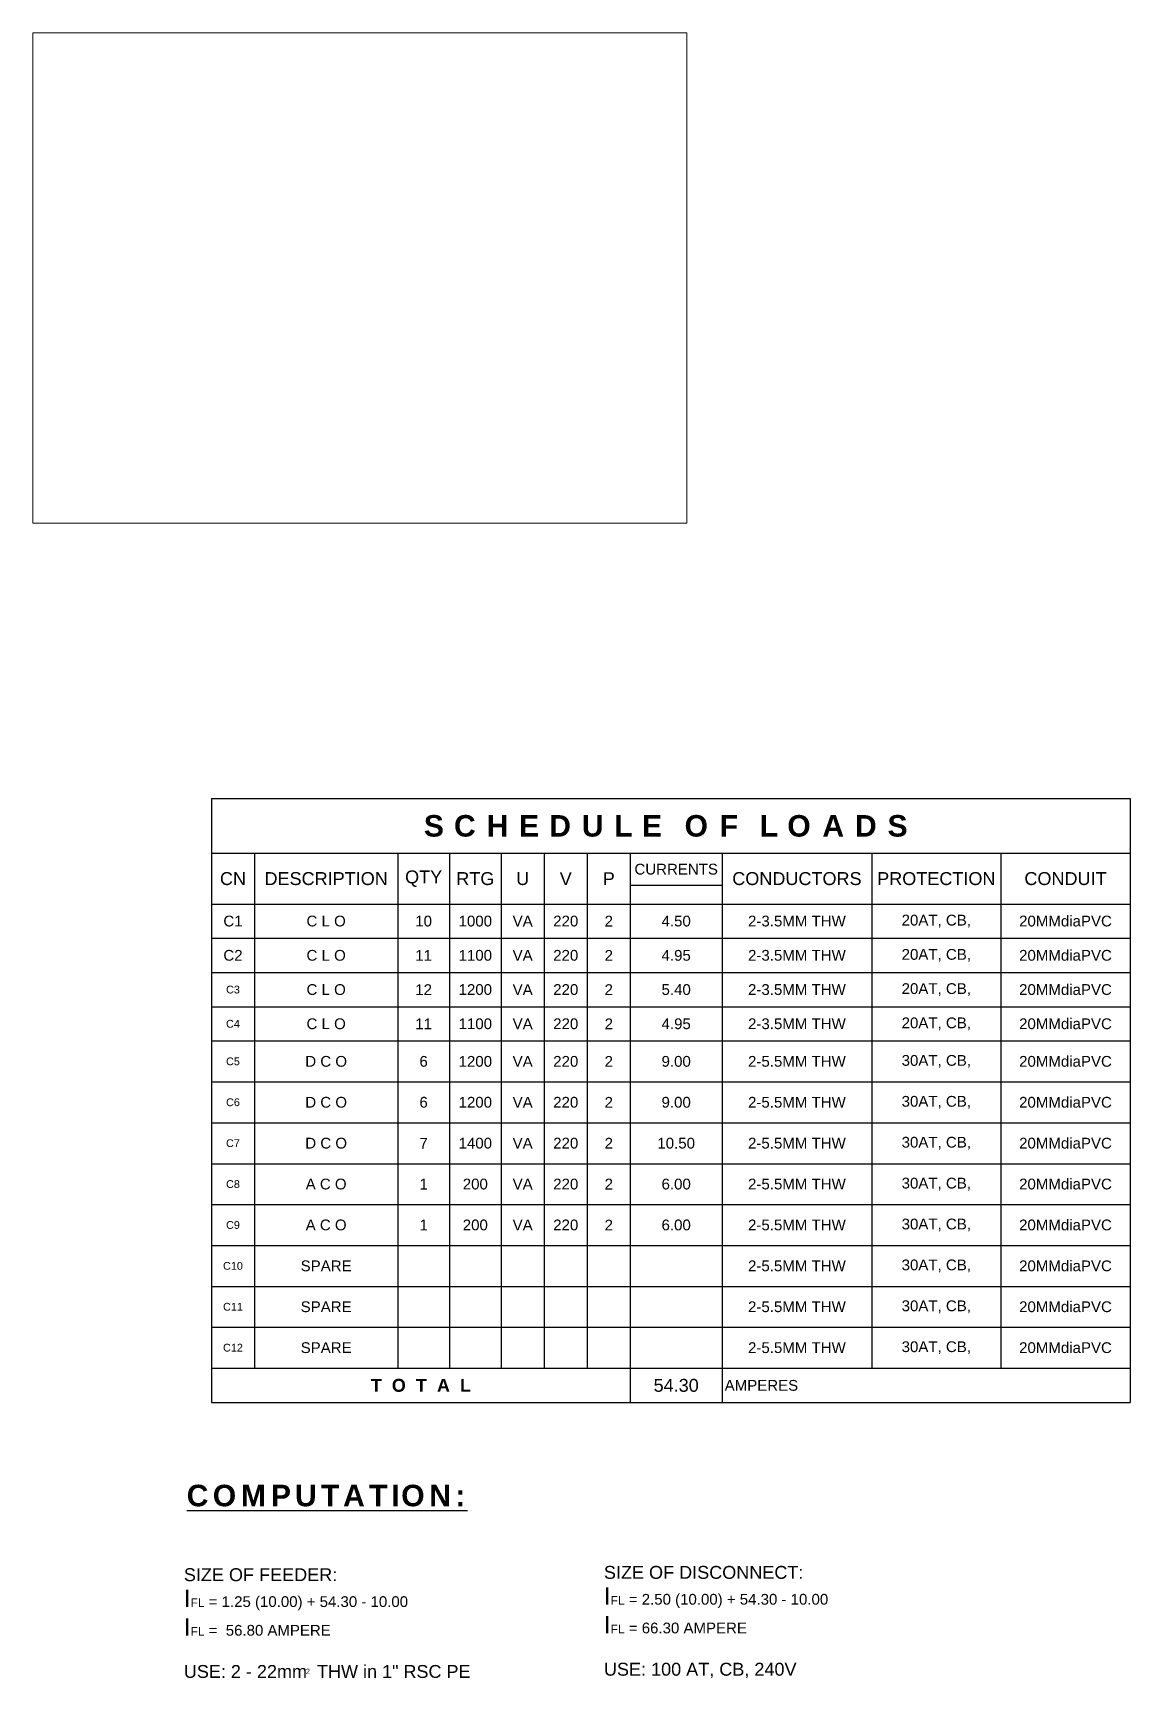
# Model space of a CAD drawing. Header units: metres. Extents: x -460 to 31334, y -1777 to 24987.
# Drawn here: x 267.81 to 293.29, y -832.94 to -794.73 of the extents above; entities that cross this region are included whole.
import ezdxf

# ---------------------------------------------------------------- set-up
doc = ezdxf.new("R2010")
doc.units = ezdxf.units.M
doc.header["$MEASUREMENT"] = 0
doc.layers.add('01 FURNITURE', color=8, linetype='Continuous')
doc.styles.add('50', font='arial.ttf', dxfattribs={"height": 0.125})
doc.styles.get("Standard").update_dxf_attribs({"font": 'arial.ttf'})
picture_1 = doc.add_image_def('image6.jpg', size_in_pixel=(800, 600))

# ---------------------------------------------------------------- blocks, each defined once
blk = doc.blocks.new('*T790')
at = {"color": 0, "linetype": 'ByBlock', "lineweight": -2, "ltscale": 0.5, "transparency": 16777216}
for p, q in [((0, 0), (21.334, 0)), ((0, 0), (0, -14.031)), ((21.334, 0), (21.334, -14.031)), ((0, -1.271), (21.334, -1.271)), ((1, -1.271), (1, -13.23)), ((4.328, -1.271), (4.328, -13.23)), ((5.528, -1.271), (5.528, -13.23)), ((6.728, -1.271), (6.728, -13.23)), ((7.728, -1.271), (7.728, -13.23)), ((8.728, -1.271), (8.728, -13.23)), ((9.728, -1.271), (9.728, -14.031)), ((11.859, -1.271), (11.859, -14.031)), ((15.334, -1.271), (15.334, -13.23)), ((18.334, -1.271), (18.334, -13.23)), ((9.728, -2.009), (11.859, -2.009)), ((0, -2.449), (21.334, -2.449)), ((0, -3.244), (21.334, -3.244)), ((0, -4.039), (21.334, -4.039)), ((0, -4.835), (21.334, -4.835)), ((0, -5.63), (21.334, -5.63)), ((0, -6.58), (21.334, -6.58)), ((0, -7.53), (21.334, -7.53)), ((0, -8.48), (21.334, -8.48)), ((0, -9.43), (21.334, -9.43)), ((0, -10.38), (21.334, -10.38)), ((0, -11.33), (21.334, -11.33)), ((0, -12.28), (21.334, -12.28)), ((0, -13.23), (21.334, -13.23)), ((0, -14.031), (21.334, -14.031))]:
    blk.add_line(p, q, dxfattribs=at)
at = {"color": 0, "lineweight": 5, "ltscale": 0.5, "transparency": 16777216}
for s, insert, char_height, width, attachment_point in [('{\\fArial|b1|i0|c0|p34;\\T1.5;\\C7;SCHEDULE OF LOADS }', (10.667, -0.636), 0.5, 21.21421, 5), ('{\\fArial|b0|i0|c0|p34;\\C7;CURRENTS}', (10.793, -1.64), 0.25, 2.01148, 5), ('{\\fArial|b0|i0|c0|p34;\\C7;CN}', (0.5, -1.86), 0.3, 0.88, 5), ('{\\C7;DESCRIPTION}', (2.664, -1.86), 0.3, 3.20775, 5), ('{\\fArial|b0|i0|c0|p34;\\C7;QTY}', (4.928, -1.86), 0.3, 1.08, 5), ('{\\fArial|b0|i0|c0|p34;\\C7;RTG}', (6.128, -1.86), 0.3, 1.08, 5), ('{\\fArial|b0|i0|c0|p34;\\C7;U}', (7.228, -1.86), 0.3, 0.88, 5), ('{\\fArial|b0|i0|c0|p34;\\C7;V}', (8.228, -1.86), 0.3, 0.88, 5), ('{\\fArial|b0|i0|c0|p34;\\C7;P}', (9.228, -1.86), 0.3, 0.88, 5), ('{\\fArial|b0|i0|c0|p34;\\H1.667x;\\C7;CONDUCTORS}', (13.597, -1.86), 0.18, 3.35498, 5), ('{\\fArial|b0|i0|c0|p34;\\C7;PROTECTION}', (16.834, -1.86), 0.3, 2.88, 5), ('{\\fArial|b0|i0|c0|p34;\\C7;CONDUIT}', (19.834, -1.86), 0.3, 2.88, 5), ('{\\C7;C L O}', (2.664, -2.846), 0.25, 3.20775, 5), ('{\\C256;10}', (4.928, -2.846), 0.25, 1.08, 5), ('{\\C7;1000}', (6.128, -2.846), 0.25, 1.08, 5), ('{\\C7;VA}', (7.228, -2.846), 0.25, 0.88, 5), ('{\\C7;220}', (8.228, -2.846), 0.25, 0.88, 5), ('{\\C7;2}', (9.228, -2.846), 0.25, 0.88, 5), ('{\\C7;4.50}', (10.793, -2.846), 0.25, 2.01148, 5), ('{\\C7;2-3.5MM THW}', (13.597, -2.846), 0.25, 3.35498, 5), ('{\\C7;20AT, CB,}', (16.834, -2.846), 0.25, 2.88, 5), ('{\\C7;20MMdiaPVC}', (19.834, -2.846), 0.25, 2.88, 5), ('{\\C7;C L O}', (2.664, -3.642), 0.25, 3.20775, 5), ('{\\C256;11}', (4.928, -3.642), 0.25, 1.08, 5), ('{\\C7;1100}', (6.128, -3.642), 0.25, 1.08, 5), ('{\\C7;VA}', (7.228, -3.642), 0.25, 0.88, 5), ('{\\C7;220}', (8.228, -3.642), 0.25, 0.88, 5), ('{\\C7;2}', (9.228, -3.642), 0.25, 0.88, 5), ('{\\C7;4.95}', (10.793, -3.642), 0.25, 2.01148, 5), ('{\\C7;2-3.5MM THW}', (13.597, -3.642), 0.25, 3.35498, 5), ('{\\C7;20AT, CB,}', (16.834, -3.642), 0.25, 2.88, 5), ('{\\C7;20MMdiaPVC}', (19.834, -3.642), 0.25, 2.88, 5), ('{\\C7;C L O}', (2.664, -4.437), 0.25, 3.20775, 5), ('{\\C256;12}', (4.928, -4.437), 0.25, 1.08, 5), ('{\\C7;1200}', (6.128, -4.437), 0.25, 1.08, 5), ('{\\C7;VA}', (7.228, -4.437), 0.25, 0.88, 5), ('{\\C7;220}', (8.228, -4.437), 0.25, 0.88, 5), ('{\\C7;2}', (9.228, -4.437), 0.25, 0.88, 5), ('{\\C7;5.40}', (10.793, -4.437), 0.25, 2.01148, 5), ('{\\C7;2-3.5MM THW}', (13.597, -4.437), 0.25, 3.35498, 5), ('{\\C7;20AT, CB,}', (16.834, -4.437), 0.25, 2.88, 5), ('{\\C7;20MMdiaPVC}', (19.834, -4.437), 0.25, 2.88, 5), ('{\\C7;C L O}', (2.664, -5.232), 0.25, 3.20775, 5), ('{\\C256;11}', (4.928, -5.232), 0.25, 1.08, 5), ('{\\C7;1100}', (6.128, -5.232), 0.25, 1.08, 5), ('{\\C7;VA}', (7.228, -5.232), 0.25, 0.88, 5), ('{\\C7;220}', (8.228, -5.232), 0.25, 0.88, 5), ('{\\C7;2}', (9.228, -5.232), 0.25, 0.88, 5), ('{\\C7;4.95}', (10.793, -5.232), 0.25, 2.01148, 5), ('{\\C7;2-3.5MM THW}', (13.597, -5.232), 0.25, 3.35498, 5), ('{\\C7;20AT, CB,}', (16.834, -5.232), 0.25, 2.88, 5), ('{\\C7;20MMdiaPVC}', (19.834, -5.232), 0.25, 2.88, 5), ('{\\C7;D C O}', (2.664, -6.105), 0.25, 3.20775, 5), ('{\\C7;6}', (4.928, -6.105), 0.25, 1.08, 5), ('{\\C7;1200}', (6.128, -6.105), 0.25, 1.08, 5), ('{\\C7;VA}', (7.228, -6.105), 0.25, 0.88, 5), ('{\\C7;220}', (8.228, -6.105), 0.25, 0.88, 5), ('{\\C7;2}', (9.228, -6.105), 0.25, 0.88, 5), ('{\\C7;9.00}', (10.793, -6.105), 0.25, 2.01148, 5), ('{\\C7;2-5.5MM THW}', (13.597, -6.105), 0.25, 3.35498, 5), ('{\\C7;30AT, CB,}', (16.834, -6.105), 0.25, 2.88, 5), ('{\\C7;20MMdiaPVC}', (19.834, -6.105), 0.25, 2.88, 5), ('{\\C7;D C O}', (2.664, -7.055), 0.25, 3.20775, 5), ('{\\C7;6}', (4.928, -7.055), 0.25, 1.08, 5), ('{\\C7;1200}', (6.128, -7.055), 0.25, 1.08, 5), ('{\\C7;VA}', (7.228, -7.055), 0.25, 0.88, 5), ('{\\C7;220}', (8.228, -7.055), 0.25, 0.88, 5), ('{\\C7;2}', (9.228, -7.055), 0.25, 0.88, 5), ('{\\C7;9.00}', (10.793, -7.055), 0.25, 2.01148, 5), ('{\\C7;2-5.5MM THW}', (13.597, -7.055), 0.25, 3.35498, 5), ('{\\C7;30AT, CB,}', (16.834, -7.055), 0.25, 2.88, 5), ('{\\C7;20MMdiaPVC}', (19.834, -7.055), 0.25, 2.88, 5), ('{\\C7;D C O}', (2.664, -8.005), 0.25, 3.20775, 5), ('{\\C7;7}', (4.928, -8.005), 0.25, 1.08, 5), ('{\\C7;1400}', (6.128, -8.005), 0.25, 1.08, 5), ('{\\C7;VA}', (7.228, -8.005), 0.25, 0.88, 5), ('{\\C7;220}', (8.228, -8.005), 0.25, 0.88, 5), ('{\\C7;2}', (9.228, -8.005), 0.25, 0.88, 5), ('{\\C7;10.50}', (10.793, -8.005), 0.25, 2.01148, 5), ('{\\C7;2-5.5MM THW}', (13.597, -8.005), 0.25, 3.35498, 5), ('{\\C7;30AT, CB,}', (16.834, -8.005), 0.25, 2.88, 5), ('{\\C7;20MMdiaPVC}', (19.834, -8.005), 0.25, 2.88, 5), ('{\\C7;A C O}', (2.664, -8.955), 0.25, 3.20775, 5), ('{\\C7;1}', (4.928, -8.955), 0.25, 1.08, 5), ('{\\C7;200}', (6.128, -8.955), 0.25, 1.08, 5), ('{\\C7;VA}', (7.228, -8.955), 0.25, 0.88, 5), ('{\\C7;220}', (8.228, -8.955), 0.25, 0.88, 5), ('{\\C7;2}', (9.228, -8.955), 0.25, 0.88, 5), ('{\\C256;6.00', (10.793, -8.955), 0.25, 2.01148, 5), ('{\\C7;2-5.5MM THW}', (13.597, -8.955), 0.25, 3.35498, 5), ('{\\C7;30AT, CB,}', (16.834, -8.955), 0.25, 2.88, 5), ('{\\C7;20MMdiaPVC}', (19.834, -8.955), 0.25, 2.88, 5), ('{\\C7;A C O}', (2.664, -9.905), 0.25, 3.20775, 5), ('{\\C7;1}', (4.928, -9.905), 0.25, 1.08, 5), ('{\\C7;200}', (6.128, -9.905), 0.25, 1.08, 5), ('{\\C7;VA}', (7.228, -9.905), 0.25, 0.88, 5), ('{\\C7;220}', (8.228, -9.905), 0.25, 0.88, 5), ('{\\C7;2}', (9.228, -9.905), 0.25, 0.88, 5), ('{\\C256;6.00', (10.793, -9.905), 0.25, 2.01148, 5), ('{\\C7;2-5.5MM THW}', (13.597, -9.905), 0.25, 3.35498, 5), ('{\\C7;30AT, CB,}', (16.834, -9.905), 0.25, 2.88, 5), ('{\\C7;20MMdiaPVC}', (19.834, -9.905), 0.25, 2.88, 5), ('{\\C256;SPARE}', (2.664, -10.855), 0.25, 3.20775, 5), ('{\\C7;2-5.5MM THW}', (13.597, -10.855), 0.25, 3.35498, 5), ('{\\C7;30AT, CB,}', (16.834, -10.855), 0.25, 2.88, 5), ('{\\C7;20MMdiaPVC}', (19.834, -10.855), 0.25, 2.88, 5), ('{\\C256;SPARE}', (2.664, -11.805), 0.25, 3.20775, 5), ('{\\C7;2-5.5MM THW}', (13.597, -11.805), 0.25, 3.35498, 5), ('{\\C7;30AT, CB,}', (16.834, -11.805), 0.25, 2.88, 5), ('{\\C7;20MMdiaPVC}', (19.834, -11.805), 0.25, 2.88, 5), ('{\\C7;30AT, CB,}', (16.834, -12.755), 0.25, 2.88, 5), ('{\\C256;SPARE}', (2.664, -12.755), 0.25, 3.20775, 5), ('{\\C7;2-5.5MM THW}', (13.597, -12.755), 0.25, 3.35498, 5), ('{\\C7;20MMdiaPVC}', (19.834, -12.755), 0.25, 2.88, 5), ('{\\fArial|b1|i0|c0|p34;\\C7;T  O  T  A  L}', (4.864, -13.631), 0.3, 9.60775, 5), ('{\\C256;54.30}', (10.793, -13.631), 0.3, 2.01148, 5), ('{\\C7;AMPERES}', (11.919, -13.631), 0.25, 9.35498, 4)]:
    blk.add_mtext(s, dxfattribs=dict(at, insert=insert, char_height=char_height, width=width, attachment_point=attachment_point))
at = {"lineweight": 5, "ltscale": 0.5, "transparency": 16777216, "width": 0.88, "attachment_point": 5}
for s, insert, char_height in [('{\\C7;C1}', (0.5, -2.846), 0.25), ('{\\C256;C2}', (0.5, -3.642), 0.25), ('C3', (0.5, -4.437), 0.18), ('C4', (0.5, -5.232), 0.18), ('C5', (0.5, -6.105), 0.18), ('C6', (0.5, -7.055), 0.18), ('C7', (0.5, -8.005), 0.18), ('C8', (0.5, -8.955), 0.18), ('C9', (0.5, -9.905), 0.18), ('C10', (0.5, -10.855), 0.18), ('C11', (0.5, -11.805), 0.18), ('C12', (0.5, -12.755), 0.18)]:
    blk.add_mtext(s, dxfattribs=dict(at, insert=insert, char_height=char_height))

msp = doc.modelspace()

# ---------------------------------------------------------------- block references
msp.add_blockref('*T790', (271.95974, -812.51399))

# ---------------------------------------------------------------- texts
at = {"color": 1, "ltscale": 0.025, "transparency": 33554687, "attachment_point": 1}
for s, insert, char_height, width in [('{\\fArial|b1|i0|c0|p34;\\T1.2;\\L\\C7;COMPUTATION:}', (271.38537, -828.45258), 0.5, 5.9192563), ('{\\H0.75x;\\C7;SIZE OF FEEDER:\\P\\H1.333x;I\\H0.4998x;FL\\H1.248x; = 1.25 (10.00) + 54.30 - 10.00\\P\\H1.6017x;I\\H0.4998x;FL\\H1.248x; =  56.80 AMPERE\\P\\P\\H1.202x;USE: 2 - 22mm  THW in 1" RSC PE}', (271.31886, -830.39128), 0.4, 9.5439693), ('{\\H0.75x;\\C7;SIZE OF DISCONNECT:\\P\\H1.333x;I\\H0.4992x;FL\\H1.25x; = 2.50 (10.00) + 54.30 - 10.00\\P\\H1.6032x;I\\H0.4992x;FL\\H1.25x; = 66.30 AMPERE\\P\\P\\H1.202x;USE: 100 AT, CB, 240V}', (281.07469, -830.33748), 0.4, 9.5439693)]:
    msp.add_mtext(s, dxfattribs=dict(at, insert=insert, char_height=char_height, width=width))
at = {"transparency": 33554687, "insert": (274.15112, -832.7254), "char_height": 0.125, "attachment_point": 1, "style": '50'}
msp.add_mtext_dynamic_manual_height_columns('2', width=0.1098359, gutter_width=0.5, heights=[0], dxfattribs=at)

# ---------------------------------------------------------------- pictures from other files: only their frames are drawn
at = {"layer": '01 FURNITURE', "color": 4, "lineweight": 9}
image = msp.add_image(picture_1, insert=(267.81376, -806.11825), size_in_units=(15.18718, 11.39038), dxfattribs=at)
image.dxf.flags = 7

doc.saveas('drawing.dxf')
